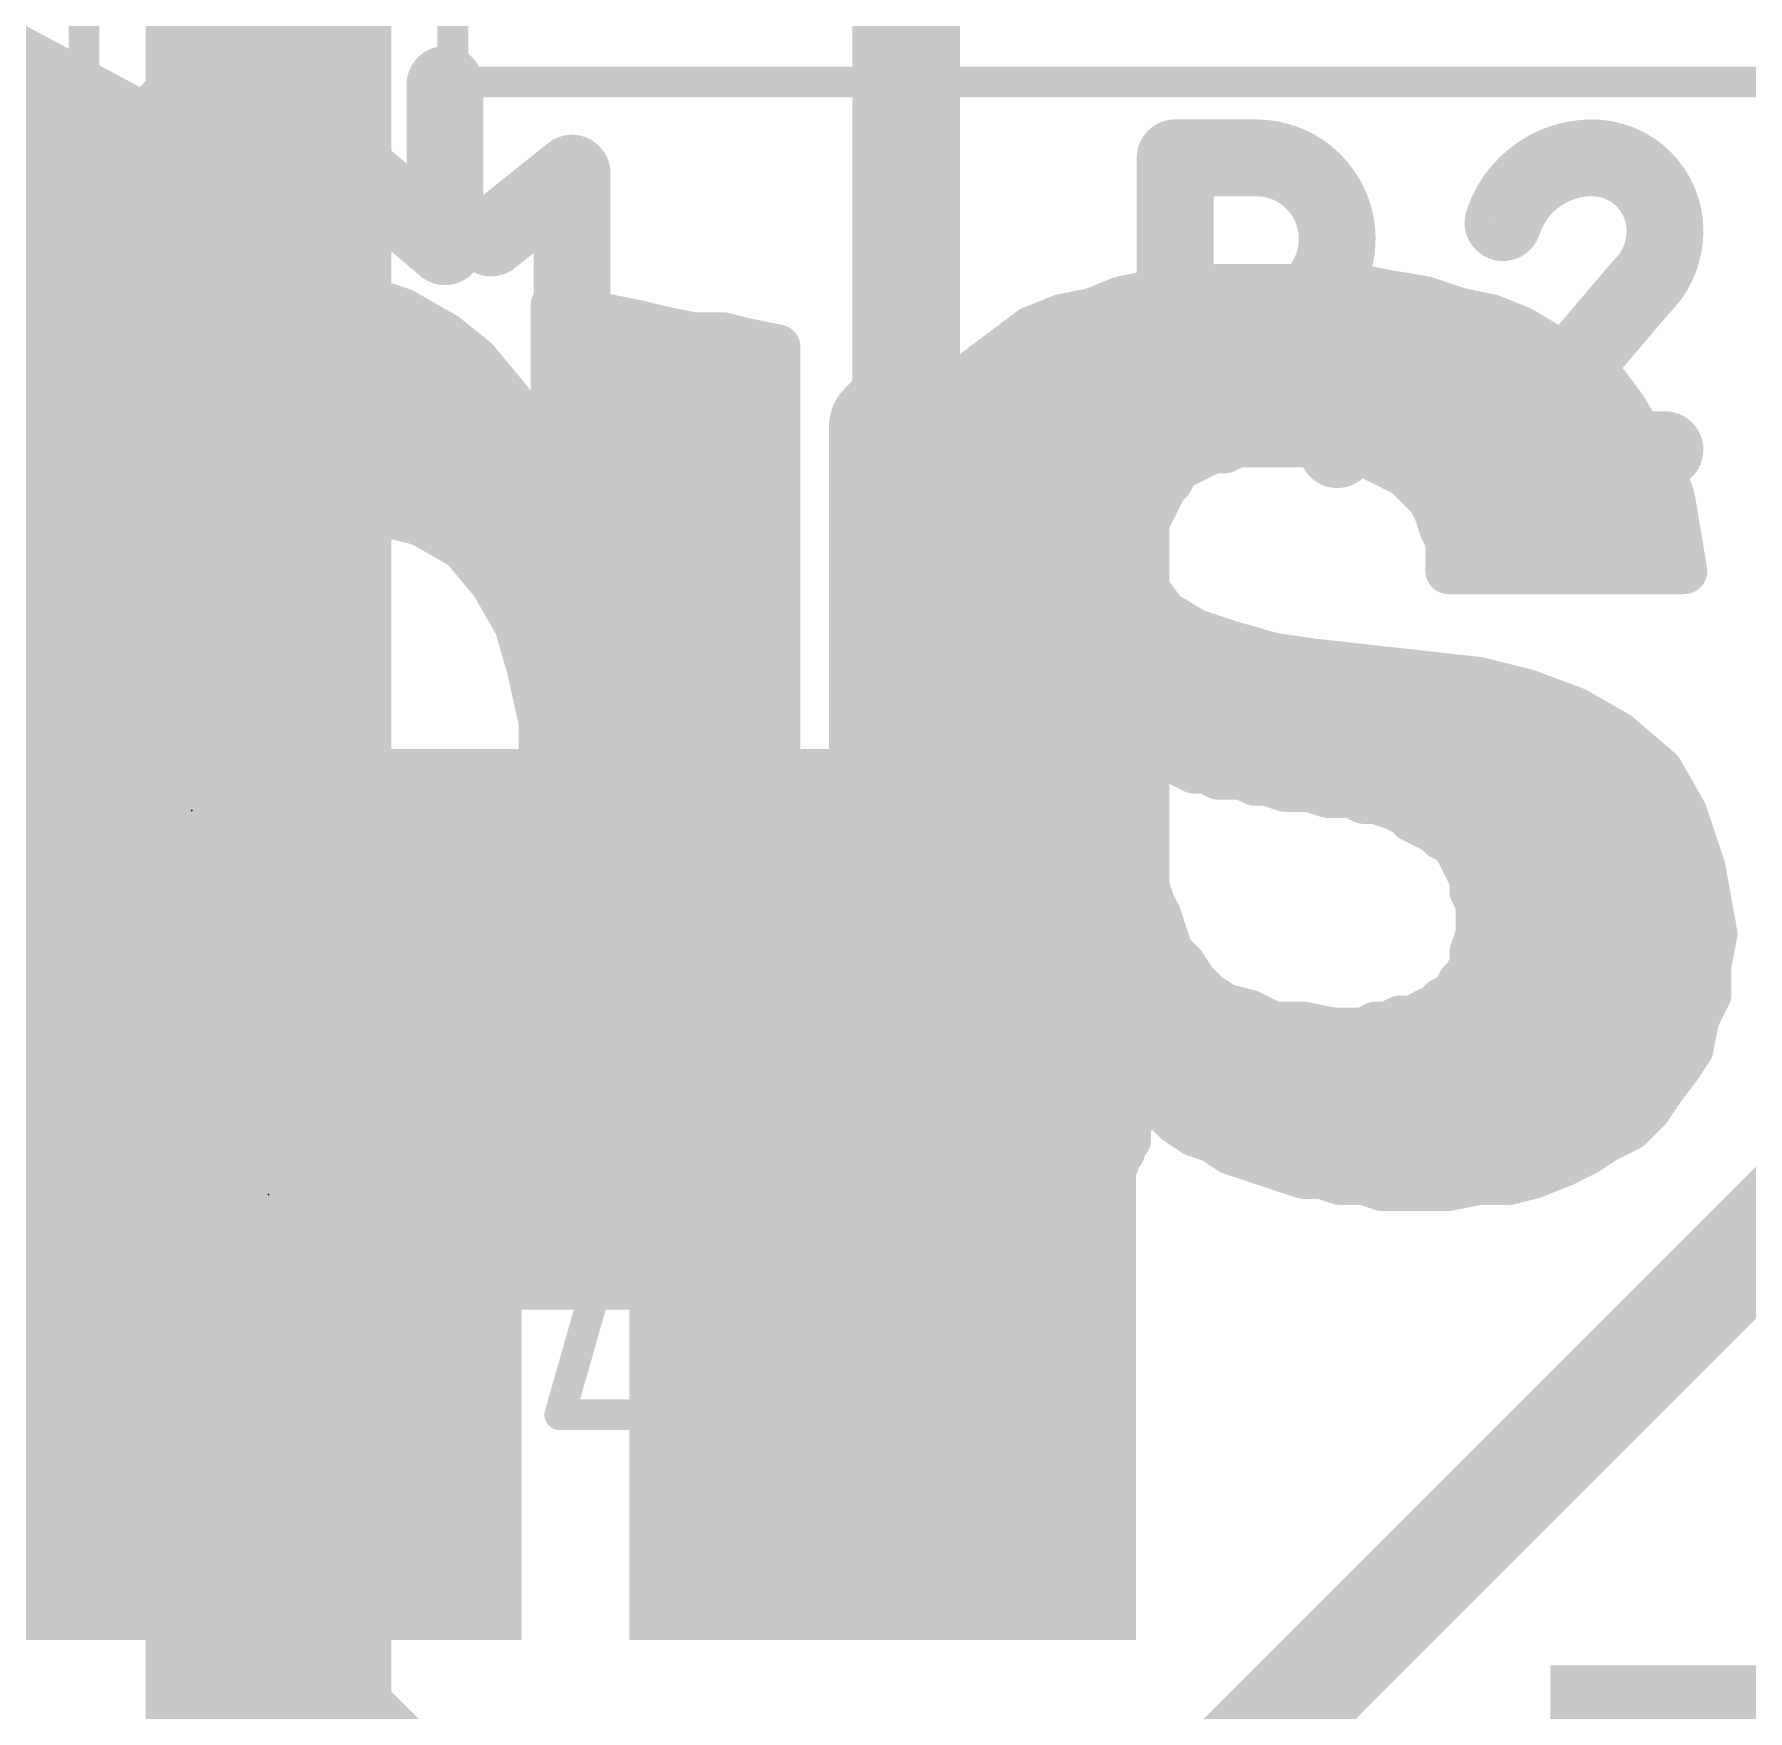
# Model space of a CAD drawing. Extents: x -33 to 53.6, y -8.2 to 46.5.
# Drawn here: x 8.503 to 11.337, y 15.656 to 18.429 of the extents above; entities that cross this region are included whole.
import ezdxf

# ---------------------------------------------------------------- set-up
doc = ezdxf.new("R2010")
doc.units = 0
for name, color, linetype in [('1', 12, 'CONTINUOUS'), ('16', 132, 'CONTINUOUS'), ('22', 253, 'CONTINUOUS'), ('23', 53, 'CONTINUOUS'), ('24', 53, 'CONTINUOUS'), ('25', 253, 'CONTINUOUS'), ('27', 253, 'CONTINUOUS'), ('29', 253, 'CONTINUOUS'), ('39', 12, 'CONTINUOUS')]:
    doc.layers.add(name, color=color, linetype=linetype)

# ---------------------------------------------------------------- blocks, each defined once
blk = doc.blocks.new('RECT')
blk.add_solid([(-0.5, -0.5), (0.5, -0.5), (-0.5, 0.5), (0.5, 0.5)])

msp = doc.modelspace()

# ---------------------------------------------------------------- linework, layer by layer
at = {"layer": '1'}
for points, const_width in [([(8.89, 16.51), (8.89, 25.019)], 0.4064), ([(9.945, 19.05), (9.945, 17.819)], 0.1778), ([(9.906, 17.78), (9.945, 17.819)], 0.1778), ([(9.906, 16.51), (9.906, 17.78)], 0.1778), ([(11.645, 16.725), (9.412, 14.492)], 0.1778), ([(8.89, 15.24), (8.89, 16.51)], 0.4064), ([(8.89, 16.51), (7.874, 16.51)], 0.254), ([(8.89, 16.51), (7.874, 16.51)], 0.254), ([(8.89, 16.51), (7.874, 16.51)], 0.254), ([(8.89, 16.51), (9.906, 16.51)], 0.254), ([(8.89, 16.51), (9.906, 16.51)], 0.254)]:
    msp.add_lwpolyline(points, dxfattribs=dict(at, const_width=const_width))
for points, const_width in [([(9.9764, 17.7876, 1), (9.9136, 17.8504)], 0.0889), ([(9.9505, 17.78, 1), (9.8616, 17.78)], 0.0889), ([(9.9006, 17.819, 1), (9.9894, 17.819)], 0.0889), ([(9.8746, 17.8114, 1), (9.9374, 17.7486)], 0.0889), ([(8.9916, 16.51, 1), (8.7884, 16.51)], 0.2032), ([(8.7884, 16.51, 1), (8.9916, 16.51)], 0.2032), ([(8.89, 16.5735, 1), (8.89, 16.4465)], 0.127), ([(8.89, 16.5735, 1), (8.89, 16.4465)], 0.127), ([(8.89, 16.4465, 1), (8.89, 16.5735)], 0.127), ([(8.89, 16.4465, 1), (8.89, 16.5735)], 0.127), ([(8.89, 16.4465, 1), (8.89, 16.5735)], 0.127), ([(9.906, 16.4465, 1), (9.906, 16.5735)], 0.127), ([(9.906, 16.4465, 1), (9.906, 16.5735)], 0.127), ([(9.8616, 16.51, 1), (9.9505, 16.51)], 0.0889)]:
    msp.add_lwpolyline(points, format="xyb", dxfattribs=dict(at, const_width=const_width))
at = {"layer": '16', "const_width": 0.2032}
msp.add_lwpolyline([(10.414, 14.224), (6.35, 18.288)], dxfattribs=at)
at = {"layer": '22', "const_width": 0.0762}
for points in [[(8.672, 18.301), (8.282, 18.511)], [(8.282, 18.3642), (8.5546, 18.3642)], [(8.672, 16.561), (8.672, 18.301)], [(8.282, 18.288), (8.672, 18.288)], [(8.282, 18.2118), (8.672, 18.2118)], [(8.282, 18.1356), (8.672, 18.1356)], [(8.282, 18.0594), (8.672, 18.0594)], [(8.832, 18.001), (8.822, 18.001)], [(8.822, 18.001), (8.822, 17.641)], [(8.842, 18.011), (8.832, 18.001)], [(8.982, 18.011), (8.842, 18.011)], [(9.052, 17.991), (8.982, 18.011)], [(9.112, 17.971), (9.052, 17.991)], [(10.302, 17.991), (10.252, 17.971)], [(10.352, 18.001), (10.302, 17.991)], [(10.412, 18.001), (10.352, 18.001)], [(10.462, 18.011), (10.412, 18.001)], [(10.692, 18.011), (10.462, 18.011)], [(10.742, 18.001), (10.692, 18.011)], [(10.802, 17.991), (10.742, 18.001)], [(10.862, 17.971), (10.802, 17.991)], [(8.282, 17.9832), (8.672, 17.9832)], [(8.822, 17.9832), (9.0754, 17.9832)], [(9.182, 17.931), (9.112, 17.971)], [(9.402, 17.971), (9.362, 17.981)], [(9.362, 17.981), (9.362, 17.711)], [(9.502, 17.951), (9.402, 17.971)], [(10.202, 17.961), (10.152, 17.941)], [(10.252, 17.971), (10.202, 17.961)], [(10.2825, 17.9832), (10.8254, 17.9832)], [(10.912, 17.961), (10.862, 17.971)], [(10.962, 17.941), (10.912, 17.961)], [(9.542, 17.941), (9.502, 17.951)], [(9.592, 17.931), (9.542, 17.941)], [(10.152, 17.941), (10.032, 17.851)], [(11.062, 17.881), (10.962, 17.941)], [(8.282, 17.907), (8.672, 17.907)], [(8.822, 17.907), (9.212, 17.907)], [(9.232, 17.891), (9.182, 17.931)], [(9.362, 17.907), (9.732, 17.907)], [(9.642, 17.931), (9.592, 17.931)], [(9.682, 17.921), (9.642, 17.931)], [(9.732, 17.911), (9.682, 17.921)], [(9.732, 16.561), (9.732, 17.911)], [(10.1067, 17.907), (11.0187, 17.907)], [(9.282, 17.831), (9.232, 17.891)], [(11.102, 17.851), (11.062, 17.881)], [(10.032, 17.851), (10.002, 17.811)], [(11.132, 17.811), (11.102, 17.851)], [(8.282, 17.8308), (8.672, 17.8308)], [(8.822, 17.8308), (9.2822, 17.8308)], [(9.322, 17.781), (9.282, 17.831)], [(9.362, 17.8308), (9.732, 17.8308)], [(10.0168, 17.8308), (11.1172, 17.8308)], [(10.002, 17.811), (9.982, 17.771)], [(11.162, 17.761), (11.132, 17.811)], [(9.362, 17.711), (9.322, 17.781)], [(9.982, 17.771), (9.962, 17.721)], [(8.282, 17.7546), (8.672, 17.7546)], [(8.822, 17.7546), (9.3371, 17.7546)], [(9.362, 17.7546), (9.732, 17.7546)], [(9.9754, 17.7546), (11.1668, 17.7546)], [(10.392, 17.711), (10.452, 17.741)], [(10.452, 17.741), (10.472, 17.741)], [(10.472, 17.741), (10.492, 17.751)], [(10.492, 17.751), (10.672, 17.751)], [(10.672, 17.751), (10.772, 17.701)], [(11.192, 17.721), (11.162, 17.761)], [(9.962, 17.721), (9.952, 17.671)], [(10.382, 17.691), (10.392, 17.711)], [(11.212, 17.661), (11.192, 17.721)], [(8.282, 17.6784), (8.672, 17.6784)], [(8.822, 17.6784), (9.732, 17.6784)], [(9.9535, 17.6784), (10.3707, 17.6784)], [(10.342, 17.621), (10.372, 17.681)], [(10.372, 17.681), (10.382, 17.691)], [(10.772, 17.701), (10.812, 17.661)], [(10.7946, 17.6784), (11.2062, 17.6784)], [(8.832, 17.641), (8.852, 17.651)], [(8.852, 17.651), (8.962, 17.651)], [(8.962, 17.651), (9.062, 17.641)], [(9.952, 17.671), (9.952, 16.801)], [(10.812, 17.661), (10.822, 17.641)], [(11.232, 17.541), (11.212, 17.661)], [(8.822, 17.641), (8.832, 17.641)], [(9.062, 17.641), (9.142, 17.621)], [(9.142, 17.621), (9.212, 17.581)], [(10.342, 17.511), (10.342, 17.621)], [(10.822, 17.641), (10.832, 17.611)], [(8.282, 17.6022), (8.672, 17.6022)], [(9.1749, 17.6022), (9.732, 17.6022)], [(9.952, 17.6022), (10.342, 17.6022)], [(10.832, 17.611), (10.842, 17.591)], [(10.8364, 17.6022), (11.2218, 17.6022)], [(9.212, 17.581), (9.262, 17.521)], [(10.842, 17.591), (10.842, 17.541)], [(10.842, 17.541), (11.232, 17.541)], [(8.282, 17.526), (8.672, 17.526)], [(9.2578, 17.526), (9.732, 17.526)], [(9.262, 17.521), (9.302, 17.451)], [(9.952, 17.526), (10.342, 17.526)], [(10.372, 17.471), (10.342, 17.511)], [(9.302, 17.451), (9.322, 17.381)], [(10.422, 17.441), (10.372, 17.471)], [(7.8547, 17.4498), (8.672, 17.4498)], [(9.3023, 17.4498), (9.732, 17.4498)], [(9.952, 17.4498), (10.4073, 17.4498)], [(10.482, 17.421), (10.422, 17.441)], [(10.552, 17.401), (10.482, 17.421)], [(10.552, 17.401), (10.502, 17.201)], [(10.502, 17.201), (10.552, 17.401)], [(10.622, 17.391), (10.552, 17.401)], [(7.8047, 17.3736), (8.672, 17.3736)], [(9.322, 17.381), (9.342, 17.291)], [(9.3236, 17.3736), (9.732, 17.3736)], [(9.952, 17.3736), (10.5452, 17.3736)], [(10.5452, 17.3736), (10.7786, 17.3736)], [(10.802, 17.371), (10.622, 17.391)], [(10.722, 17.161), (10.802, 17.371)], [(10.802, 17.371), (10.722, 17.161)], [(10.892, 17.361), (10.802, 17.371)], [(10.972, 17.341), (10.892, 17.361)], [(11.052, 17.311), (10.972, 17.341)], [(11.122, 17.271), (11.052, 17.311)], [(7.7548, 17.2974), (8.672, 17.2974)], [(9.3406, 17.2974), (9.732, 17.2974)], [(9.342, 17.291), (9.342, 16.561)], [(9.952, 17.2974), (10.5261, 17.2974)], [(10.5261, 17.2974), (10.774, 17.2974)], [(10.774, 17.2974), (11.0758, 17.2974)], [(11.192, 17.211), (11.122, 17.271)], [(10.342, 17.021), (10.342, 17.251)], [(10.342, 17.251), (10.362, 17.231)], [(10.362, 17.231), (10.382, 17.231)], [(10.382, 17.231), (10.422, 17.211)], [(7.7048, 17.2212), (8.672, 17.2212)], [(9.342, 17.2212), (9.732, 17.2212)], [(9.952, 17.2212), (10.342, 17.2212)], [(10.4016, 17.2212), (10.5071, 17.2212)], [(10.422, 17.211), (10.442, 17.211)], [(10.442, 17.211), (10.462, 17.201)], [(10.462, 17.201), (10.502, 17.201)], [(10.502, 17.201), (10.522, 17.191)], [(10.5071, 17.2212), (10.7449, 17.2212)], [(10.7449, 17.2212), (11.1801, 17.2212)], [(11.232, 17.141), (11.192, 17.211)], [(10.522, 17.191), (10.542, 17.191)], [(10.542, 17.191), (10.572, 17.181)], [(10.572, 17.181), (10.612, 17.181)], [(10.612, 17.181), (10.642, 17.171)], [(10.642, 17.171), (10.682, 17.171)], [(10.682, 17.171), (10.702, 17.161)], [(8.1813, 17.145), (8.672, 17.145)], [(9.342, 17.145), (9.732, 17.145)], [(9.952, 17.145), (10.342, 17.145)], [(10.702, 17.161), (10.722, 17.161)], [(10.722, 17.161), (10.752, 17.151)], [(10.752, 17.151), (10.772, 17.141)], [(10.764, 17.145), (11.2297, 17.145)], [(10.772, 17.141), (10.782, 17.131)], [(11.262, 17.051), (11.232, 17.141)], [(10.782, 17.131), (10.822, 17.111)], [(10.822, 17.111), (10.832, 17.101)], [(10.832, 17.101), (10.852, 17.091)], [(10.852, 17.091), (10.882, 17.031)], [(8.2629, 17.0688), (8.672, 17.0688)], [(9.342, 17.0688), (9.732, 17.0688)], [(9.952, 17.0688), (10.342, 17.0688)], [(10.8631, 17.0688), (11.2561, 17.0688)], [(10.882, 17.031), (10.882, 17.011)], [(11.282, 16.941), (11.262, 17.051)], [(10.352, 16.991), (10.342, 17.021)], [(10.882, 17.011), (10.892, 16.991)], [(8.282, 16.9926), (8.672, 16.9926)], [(9.342, 16.9926), (9.732, 16.9926)], [(9.952, 16.9926), (10.3515, 16.9926)], [(10.362, 16.971), (10.352, 16.991)], [(10.382, 16.911), (10.362, 16.971)], [(10.8912, 16.9926), (11.2726, 16.9926)], [(10.892, 16.991), (10.892, 16.941)], [(10.892, 16.941), (10.882, 16.911)], [(11.272, 16.891), (11.282, 16.941)], [(8.282, 16.9164), (8.672, 16.9164)], [(9.342, 16.9164), (9.732, 16.9164)], [(9.952, 16.9164), (10.3802, 16.9164)], [(10.8838, 16.9164), (11.2771, 16.9164)], [(10.402, 16.891), (10.382, 16.911)], [(10.422, 16.861), (10.402, 16.891)], [(10.882, 16.891), (10.872, 16.871)], [(10.882, 16.911), (10.882, 16.891)], [(11.272, 16.841), (11.272, 16.891)], [(10.442, 16.841), (10.422, 16.861)], [(10.862, 16.861), (10.852, 16.841)], [(10.872, 16.871), (10.862, 16.861)], [(8.282, 16.8402), (8.672, 16.8402)], [(9.342, 16.8402), (9.732, 16.8402)], [(9.952, 16.8402), (10.4432, 16.8402)], [(10.472, 16.821), (10.442, 16.841)], [(10.832, 16.831), (10.822, 16.821)], [(10.852, 16.841), (10.832, 16.831)], [(10.8504, 16.8402), (11.2716, 16.8402)], [(11.252, 16.801), (11.272, 16.841)], [(9.952, 16.801), (9.942, 16.781)], [(10.512, 16.811), (10.472, 16.821)], [(10.552, 16.791), (10.512, 16.811)], [(10.762, 16.801), (10.742, 16.791)], [(10.782, 16.801), (10.762, 16.801)], [(10.822, 16.821), (10.782, 16.801)], [(11.242, 16.751), (11.252, 16.801)], [(9.942, 16.781), (9.942, 16.691)], [(10.602, 16.791), (10.552, 16.791)], [(10.652, 16.781), (10.602, 16.791)], [(10.702, 16.781), (10.652, 16.781)], [(10.722, 16.791), (10.702, 16.781)], [(10.742, 16.791), (10.722, 16.791)], [(8.282, 16.764), (8.672, 16.764)], [(9.342, 16.764), (9.732, 16.764)], [(9.942, 16.764), (11.2446, 16.764)], [(11.222, 16.721), (11.242, 16.751)], [(11.192, 16.681), (11.222, 16.721)], [(8.282, 16.6878), (8.672, 16.6878)], [(9.342, 16.6878), (9.732, 16.6878)], [(9.942, 16.691), (9.932, 16.671)], [(9.9404, 16.6878), (10.322, 16.6878)], [(10.322, 16.641), (10.322, 16.701)], [(10.322, 16.701), (10.342, 16.671)], [(10.3308, 16.6878), (11.1971, 16.6878)], [(9.932, 16.671), (9.932, 16.651)], [(10.342, 16.671), (10.372, 16.651)], [(11.172, 16.651), (11.192, 16.681)], [(9.932, 16.651), (9.922, 16.631)], [(9.922, 16.631), (9.922, 16.601)], [(10.312, 16.631), (10.322, 16.641)], [(10.312, 16.601), (10.312, 16.631)], [(10.372, 16.651), (10.392, 16.631)], [(10.392, 16.631), (10.422, 16.611)], [(11.142, 16.621), (11.172, 16.651)], [(8.282, 16.6116), (8.672, 16.6116)], [(9.342, 16.6116), (9.732, 16.6116)], [(9.922, 16.601), (9.912, 16.581)], [(9.922, 16.6116), (10.312, 16.6116)], [(10.302, 16.591), (10.312, 16.601)], [(10.4211, 16.6116), (11.1232, 16.6116)], [(10.422, 16.611), (10.452, 16.601)], [(10.452, 16.601), (10.482, 16.581)], [(11.072, 16.581), (11.102, 16.601)], [(11.102, 16.601), (11.142, 16.621)], [(9.912, 16.581), (9.902, 16.571)], [(10.292, 16.571), (10.302, 16.581)], [(10.302, 16.581), (10.302, 16.591)], [(10.482, 16.581), (10.602, 16.541)], [(11.032, 16.561), (11.072, 16.581)], [(8.282, 16.561), (8.672, 16.561)], [(9.342, 16.561), (9.732, 16.561)], [(9.902, 16.571), (9.902, 16.561)], [(9.902, 16.561), (10.292, 16.561)], [(10.292, 16.561), (10.292, 16.571)], [(10.982, 16.541), (11.032, 16.561)], [(10.602, 16.541), (10.632, 16.541)], [(10.632, 16.541), (10.662, 16.531)], [(10.6488, 16.5354), (10.9596, 16.5354)], [(10.662, 16.531), (10.702, 16.531)], [(10.702, 16.531), (10.732, 16.521)], [(10.732, 16.521), (10.842, 16.521)], [(10.842, 16.521), (10.892, 16.531)], [(10.892, 16.531), (10.942, 16.531)], [(10.942, 16.531), (10.982, 16.541)]]:
    msp.add_lwpolyline(points, dxfattribs=at)
at = {"layer": '22', "const_width": 0.0381}
for points in [[(8.5546, 18.3452, 1), (8.5546, 18.3833)], [(8.6911, 18.301, 1), (8.653, 18.301)], [(8.663, 18.2842, 1), (8.681, 18.3178)], [(8.672, 18.269, 1), (8.672, 18.3071)], [(8.672, 18.1928, 1), (8.672, 18.2309)], [(8.672, 18.1166, 1), (8.672, 18.1547)], [(8.672, 18.0404, 1), (8.672, 18.0785)], [(8.822, 18.0201, 1), (8.822, 17.982)], [(8.8411, 18.001, 1), (8.803, 18.001)], [(8.8185, 18.0145, 1), (8.8455, 17.9875)], [(8.842, 18.03, 1), (8.842, 17.9919)], [(8.8555, 17.9975, 1), (8.8285, 18.0245)], [(8.832, 17.982, 1), (8.832, 18.0201)], [(8.9872, 18.0293, 1), (8.9768, 17.9927)], [(8.982, 17.9919, 1), (8.982, 18.03)], [(9.058, 18.0091, 1), (9.046, 17.9729)], [(9.0468, 17.9727, 1), (9.0572, 18.0093)], [(10.2983, 18.0097, 1), (10.3057, 17.9723)], [(10.3091, 17.9733, 1), (10.2949, 18.0087)], [(10.352, 18.0201, 1), (10.352, 17.982)], [(10.3557, 17.9823, 1), (10.3483, 18.0197)], [(10.4083, 18.0197, 1), (10.4157, 17.9823)], [(10.412, 17.982, 1), (10.412, 18.0201)], [(10.462, 18.03, 1), (10.462, 17.9919)], [(10.4657, 17.9923, 1), (10.4583, 18.0297)], [(10.6957, 18.0297, 1), (10.6883, 17.9923)], [(10.692, 17.9919, 1), (10.692, 18.03)], [(10.7451, 18.0198, 1), (10.7389, 17.9822)], [(10.7383, 17.9823, 1), (10.7457, 18.0197)], [(10.808, 18.0091, 1), (10.796, 17.9729)], [(10.7989, 17.9722, 1), (10.8051, 18.0098)], [(8.672, 17.9642, 1), (8.672, 18.0023)], [(8.822, 18.0023, 1), (8.822, 17.9642)], [(9.0754, 17.9642, 1), (9.0754, 18.0023)], [(9.1215, 17.9875, 1), (9.1025, 17.9545)], [(9.106, 17.9529, 1), (9.118, 17.9891)], [(9.3666, 17.9995, 1), (9.3574, 17.9625)], [(9.3811, 17.981, 1), (9.343, 17.981)], [(9.4057, 17.9897, 1), (9.3983, 17.9523)], [(9.3974, 17.9525, 1), (9.4066, 17.9895)], [(10.1983, 17.9797, 1), (10.2057, 17.9423)], [(10.2091, 17.9433, 1), (10.1949, 17.9787)], [(10.2449, 17.9887, 1), (10.2591, 17.9533)], [(10.2557, 17.9523, 1), (10.2483, 17.9897)], [(10.2825, 18.0023, 1), (10.2825, 17.9642)], [(10.8254, 17.9642, 1), (10.8254, 18.0023)], [(10.8657, 17.9897, 1), (10.8583, 17.9523)], [(10.856, 17.9529, 1), (10.868, 17.9891)], [(10.9191, 17.9787, 1), (10.9049, 17.9433)], [(10.9083, 17.9423, 1), (10.9157, 17.9797)], [(9.5066, 17.9695, 1), (9.4974, 17.9325)], [(9.4983, 17.9323, 1), (9.5057, 17.9697)], [(9.5457, 17.9597, 1), (9.5383, 17.9223)], [(9.5374, 17.9225, 1), (9.5466, 17.9595)], [(10.1449, 17.9587, 1), (10.1591, 17.9233)], [(10.1634, 17.9258, 1), (10.1406, 17.9562)], [(10.9718, 17.9573, 1), (10.9522, 17.9247)], [(10.9549, 17.9233, 1), (10.9691, 17.9587)], [(8.672, 17.888, 1), (8.672, 17.9261)], [(8.822, 17.9261, 1), (8.822, 17.888)], [(9.1939, 17.9459, 1), (9.1701, 17.9161)], [(9.1725, 17.9145, 1), (9.1915, 17.9475)], [(9.212, 17.888, 1), (9.212, 17.9261)], [(9.362, 17.9261, 1), (9.362, 17.888)], [(9.592, 17.9501, 1), (9.592, 17.912)], [(9.5883, 17.9123, 1), (9.5957, 17.9497)], [(9.6466, 17.9495, 1), (9.6374, 17.9125)], [(9.642, 17.912, 1), (9.642, 17.9501)], [(9.6857, 17.9397, 1), (9.6783, 17.9023)], [(9.6774, 17.9025, 1), (9.6866, 17.9395)], [(9.7511, 17.911, 1), (9.713, 17.911)], [(9.7283, 17.8923, 1), (9.7357, 17.9297)], [(9.732, 17.888, 1), (9.732, 17.9261)], [(10.1067, 17.9261, 1), (10.1067, 17.888)], [(11.0187, 17.888, 1), (11.0187, 17.9261)], [(9.2466, 17.9032, 1), (9.2174, 17.8788)], [(9.2201, 17.8761, 1), (9.2439, 17.9059)], [(11.0734, 17.8962, 1), (11.0506, 17.8658)], [(11.0522, 17.8647, 1), (11.0718, 17.8973)], [(10.0206, 17.8662, 1), (10.0434, 17.8358)], [(10.0472, 17.8396, 1), (10.0168, 17.8624)], [(11.1172, 17.8624, 1), (11.0868, 17.8396)], [(11.0906, 17.8358, 1), (11.1134, 17.8662)], [(8.672, 17.8117, 1), (8.672, 17.8498)], [(8.822, 17.8498, 1), (8.822, 17.8117)], [(9.2969, 17.8429, 1), (9.2671, 17.8191)], [(9.2674, 17.8188, 1), (9.2966, 17.8432)], [(9.2822, 17.8117, 1), (9.2822, 17.8498)], [(9.362, 17.8498, 1), (9.362, 17.8117)], [(9.732, 17.8117, 1), (9.732, 17.8498)], [(10.0168, 17.8498, 1), (10.0168, 17.8117)], [(11.1172, 17.8117, 1), (11.1172, 17.8498)], [(9.9868, 17.8224, 1), (10.0172, 17.7996)], [(10.019, 17.8025, 1), (9.985, 17.8195)], [(11.1483, 17.8208, 1), (11.1157, 17.8012)], [(11.1168, 17.7996, 1), (11.1472, 17.8224)], [(9.3385, 17.7905, 1), (9.3055, 17.7715)], [(9.3071, 17.7691, 1), (9.3369, 17.7929)], [(9.9997, 17.7639, 1), (9.9643, 17.7781)], [(8.672, 17.7355, 1), (8.672, 17.7736)], [(8.822, 17.7736, 1), (8.822, 17.7355)], [(9.3371, 17.7355, 1), (9.3371, 17.7736)], [(9.362, 17.7736, 1), (9.362, 17.7355)], [(9.732, 17.7355, 1), (9.732, 17.7736)], [(9.9754, 17.7736, 1), (9.9754, 17.7355)], [(9.965, 17.7795, 1), (9.999, 17.7625)], [(10.452, 17.76, 1), (10.452, 17.7219)], [(10.4605, 17.724, 1), (10.4435, 17.758)], [(10.4635, 17.758, 1), (10.4805, 17.724)], [(10.472, 17.7219, 1), (10.472, 17.76)], [(10.492, 17.7701, 1), (10.492, 17.732)], [(10.5005, 17.734, 1), (10.4835, 17.768)], [(10.6805, 17.768, 1), (10.6635, 17.734)], [(10.672, 17.732, 1), (10.672, 17.7701)], [(11.1772, 17.7724, 1), (11.1468, 17.7496)], [(11.1457, 17.7512, 1), (11.1783, 17.7708)], [(11.1668, 17.7355, 1), (11.1668, 17.7736)], [(9.9443, 17.7281, 1), (9.9797, 17.7139)], [(9.9807, 17.7173, 1), (9.9433, 17.7247)], [(10.3835, 17.728, 1), (10.4005, 17.694)], [(10.409, 17.7025, 1), (10.375, 17.7195)], [(11.2101, 17.727, 1), (11.1739, 17.715)], [(11.1768, 17.7096, 1), (11.2072, 17.7324)], [(8.672, 17.6593, 1), (8.672, 17.6974)], [(8.822, 17.6974, 1), (8.822, 17.6593)], [(9.343, 17.711, 1), (9.3811, 17.711)], [(9.3455, 17.7015, 1), (9.3785, 17.7205)], [(9.732, 17.6593, 1), (9.732, 17.6974)], [(9.9535, 17.6974, 1), (9.9535, 17.6593)], [(10.389, 17.6725, 1), (10.355, 17.6895)], [(10.365, 17.6995, 1), (10.399, 17.6825)], [(10.3955, 17.6775, 1), (10.3685, 17.7045)], [(10.3707, 17.6593, 1), (10.3707, 17.6974)], [(10.7855, 17.7145, 1), (10.7585, 17.6875)], [(10.7635, 17.684, 1), (10.7805, 17.718)], [(10.7946, 17.6974, 1), (10.7946, 17.6593)], [(11.2062, 17.6593, 1), (11.2062, 17.6974)], [(8.852, 17.67, 1), (8.852, 17.6319)], [(8.8605, 17.634, 1), (8.8435, 17.668)], [(8.9639, 17.67, 1), (8.9601, 17.632)], [(8.962, 17.6319, 1), (8.962, 17.67)], [(9.971, 17.671, 1), (9.9329, 17.671)], [(9.9333, 17.6747, 1), (9.9707, 17.6673)], [(10.3585, 17.6945, 1), (10.3855, 17.6675)], [(10.829, 17.6695, 1), (10.795, 17.6525)], [(10.7985, 17.6475, 1), (10.8255, 17.6745)], [(11.2308, 17.6641, 1), (11.1932, 17.6579)], [(8.822, 17.6601, 1), (8.822, 17.622)], [(8.803, 17.641, 1), (8.8411, 17.641)], [(8.8235, 17.658, 1), (8.8405, 17.624)], [(8.832, 17.622, 1), (8.832, 17.6601)], [(9.0666, 17.6595, 1), (9.0574, 17.6225)], [(9.0601, 17.622, 1), (9.0639, 17.66)], [(9.1515, 17.6375, 1), (9.1325, 17.6045)], [(9.1374, 17.6025, 1), (9.1466, 17.6395)], [(10.3611, 17.621, 1), (10.323, 17.621)], [(10.8401, 17.647, 1), (10.8039, 17.635)], [(10.805, 17.6325, 1), (10.839, 17.6495)], [(11.1939, 17.655, 1), (11.2301, 17.667)], [(8.672, 17.5831, 1), (8.672, 17.6212)], [(9.1749, 17.6212, 1), (9.1749, 17.5831)], [(9.732, 17.5831, 1), (9.732, 17.6212)], [(9.952, 17.6212, 1), (9.952, 17.5831)], [(10.325, 17.6295, 1), (10.359, 17.6125)], [(10.342, 17.5831, 1), (10.342, 17.6212)], [(10.849, 17.6195, 1), (10.815, 17.6025)], [(10.8139, 17.605, 1), (10.8501, 17.617)], [(10.8364, 17.6212, 1), (10.8364, 17.5831)], [(11.2218, 17.5831, 1), (11.2218, 17.6212)], [(9.2266, 17.5932, 1), (9.1974, 17.5688)], [(9.2025, 17.5645, 1), (9.2215, 17.5975)], [(10.8611, 17.591, 1), (10.823, 17.591)], [(10.825, 17.5825, 1), (10.859, 17.5995)], [(10.842, 17.5601, 1), (10.842, 17.522)], [(11.232, 17.522, 1), (11.232, 17.5601)], [(8.672, 17.5069, 1), (8.672, 17.545)], [(9.2578, 17.545, 1), (9.2578, 17.5069)], [(9.2785, 17.5305, 1), (9.2455, 17.5115)], [(9.2474, 17.5088, 1), (9.2766, 17.5332)], [(9.732, 17.5069, 1), (9.732, 17.545)], [(9.952, 17.545, 1), (9.952, 17.5069)], [(10.3572, 17.5224, 1), (10.3268, 17.4996)], [(10.342, 17.5069, 1), (10.342, 17.545)], [(10.823, 17.541, 1), (10.8611, 17.541)], [(11.2132, 17.5379, 1), (11.2508, 17.5441)], [(10.323, 17.511, 1), (10.3611, 17.511)], [(9.3203, 17.4562, 1), (9.2837, 17.4458)], [(10.3818, 17.4873, 1), (10.3622, 17.4547)], [(10.3568, 17.4596, 1), (10.3872, 17.4824)], [(8.672, 17.4307, 1), (8.672, 17.4688)], [(9.3023, 17.4688, 1), (9.3023, 17.4307)], [(9.2855, 17.4415, 1), (9.3185, 17.4605)], [(9.732, 17.4307, 1), (9.732, 17.4688)], [(9.952, 17.4688, 1), (9.952, 17.4307)], [(10.428, 17.4591, 1), (10.416, 17.4229)], [(10.4073, 17.4307, 1), (10.4073, 17.4688)], [(10.4122, 17.4247, 1), (10.4318, 17.4573)], [(10.4872, 17.4393, 1), (10.4768, 17.4027)], [(10.476, 17.4029, 1), (10.488, 17.4391)], [(10.5547, 17.4199, 1), (10.5493, 17.3821)], [(10.5705, 17.3964, 1), (10.5335, 17.4056)], [(10.5705, 17.3964, 1), (10.5335, 17.4056)], [(10.5468, 17.3827, 1), (10.5572, 17.4193)], [(8.672, 17.3545, 1), (8.672, 17.3926)], [(9.3406, 17.3851, 1), (9.3034, 17.3769)], [(9.3037, 17.3758, 1), (9.3403, 17.3862)], [(9.3236, 17.3926, 1), (9.3236, 17.3545)], [(9.732, 17.3545, 1), (9.732, 17.3926)], [(9.952, 17.3926, 1), (9.952, 17.3545)], [(10.5452, 17.3926, 1), (10.5452, 17.3545)], [(10.5452, 17.3545, 1), (10.5452, 17.3926)], [(10.6241, 17.4099, 1), (10.6199, 17.3721)], [(10.6193, 17.3721, 1), (10.6247, 17.4099)], [(10.7786, 17.3545, 1), (10.7786, 17.3926)], [(10.8041, 17.3899, 1), (10.7999, 17.3521)], [(10.8198, 17.3642, 1), (10.7842, 17.3778)], [(10.8198, 17.3642, 1), (10.7842, 17.3778)], [(10.7999, 17.3521, 1), (10.8041, 17.3899)], [(10.8966, 17.3795, 1), (10.8874, 17.3425)], [(10.8899, 17.3421, 1), (10.8941, 17.3799)], [(10.9787, 17.3588, 1), (10.9653, 17.3232)], [(10.9674, 17.3225, 1), (10.9766, 17.3595)], [(11.0615, 17.3275, 1), (11.0425, 17.2945)], [(11.0453, 17.2932, 1), (11.0587, 17.3288)], [(8.672, 17.2783, 1), (8.672, 17.3164)], [(9.3406, 17.3164, 1), (9.3406, 17.2783)], [(9.3611, 17.291, 1), (9.323, 17.291)], [(9.732, 17.2783, 1), (9.732, 17.3164)], [(9.952, 17.3164, 1), (9.952, 17.2783)], [(10.5261, 17.3164, 1), (10.5261, 17.2783)], [(10.5261, 17.2783, 1), (10.5261, 17.3164)], [(10.774, 17.3164, 1), (10.774, 17.2783)], [(10.774, 17.2783, 1), (10.774, 17.3164)], [(11.0758, 17.2783, 1), (11.0758, 17.3164)], [(9.3234, 17.2869, 1), (9.3606, 17.2951)], [(11.1344, 17.2855, 1), (11.1096, 17.2565)], [(11.1125, 17.2545, 1), (11.1315, 17.2875)], [(10.3555, 17.2645, 1), (10.3285, 17.2375)], [(10.3611, 17.251, 1), (10.323, 17.251)], [(10.362, 17.2501, 1), (10.362, 17.212)], [(10.3485, 17.2175, 1), (10.3755, 17.2445)], [(10.3905, 17.248, 1), (10.3735, 17.214)], [(10.382, 17.212, 1), (10.382, 17.2501)], [(8.672, 17.2021, 1), (8.672, 17.2402)], [(9.342, 17.2402, 1), (9.342, 17.2021)], [(9.732, 17.2021, 1), (9.732, 17.2402)], [(9.952, 17.2402, 1), (9.952, 17.2021)], [(10.342, 17.2021, 1), (10.342, 17.2402)], [(10.4016, 17.2402, 1), (10.4016, 17.2021)], [(10.422, 17.2301, 1), (10.422, 17.192)], [(10.4135, 17.194, 1), (10.4305, 17.228)], [(10.4505, 17.228, 1), (10.4335, 17.194)], [(10.442, 17.192, 1), (10.442, 17.2301)], [(10.462, 17.2201, 1), (10.462, 17.182)], [(10.4535, 17.184, 1), (10.4705, 17.218)], [(10.5105, 17.218, 1), (10.4935, 17.184)], [(10.5071, 17.2402, 1), (10.5071, 17.2021)], [(10.502, 17.182, 1), (10.502, 17.2201)], [(10.5071, 17.2021, 1), (10.5071, 17.2402)], [(10.7449, 17.2402, 1), (10.7449, 17.2021)], [(10.7449, 17.2021, 1), (10.7449, 17.2402)], [(11.2085, 17.2205, 1), (11.1755, 17.2015)], [(11.1796, 17.1965, 1), (11.2044, 17.2255)], [(11.1801, 17.2021, 1), (11.1801, 17.2402)], [(10.4835, 17.2056, 1), (10.5205, 17.1964)], [(10.4835, 17.2056, 1), (10.5205, 17.1964)], [(10.522, 17.2101, 1), (10.522, 17.172)], [(10.5135, 17.174, 1), (10.5305, 17.208)], [(10.548, 17.2091, 1), (10.536, 17.1729)], [(10.542, 17.172, 1), (10.542, 17.2101)], [(10.572, 17.2001, 1), (10.572, 17.162)], [(10.566, 17.1629, 1), (10.578, 17.1991)], [(10.618, 17.1991, 1), (10.606, 17.1629)], [(10.612, 17.162, 1), (10.612, 17.2001)], [(10.642, 17.19, 1), (10.642, 17.1519)], [(10.636, 17.1529, 1), (10.648, 17.1891)], [(10.6905, 17.188, 1), (10.6735, 17.154)], [(10.682, 17.1519, 1), (10.682, 17.19)], [(8.672, 17.1259, 1), (8.672, 17.164)], [(9.342, 17.164, 1), (9.342, 17.1259)], [(9.732, 17.1259, 1), (9.732, 17.164)], [(9.952, 17.164, 1), (9.952, 17.1259)], [(10.342, 17.1259, 1), (10.342, 17.164)], [(10.702, 17.1801, 1), (10.702, 17.142)], [(10.6935, 17.144, 1), (10.7105, 17.178)], [(10.728, 17.1791, 1), (10.716, 17.1429)], [(10.7042, 17.1678, 1), (10.7398, 17.1542)], [(10.7042, 17.1678, 1), (10.7398, 17.1542)], [(10.722, 17.142, 1), (10.722, 17.1801)], [(10.7605, 17.168, 1), (10.7435, 17.134)], [(10.764, 17.164, 1), (10.764, 17.1259)], [(10.746, 17.1329, 1), (10.758, 17.1691)], [(10.7855, 17.1545, 1), (10.7585, 17.1275)], [(10.7635, 17.124, 1), (10.7805, 17.158)], [(11.2501, 17.147, 1), (11.2139, 17.135)], [(11.2297, 17.1259, 1), (11.2297, 17.164)], [(10.7905, 17.148, 1), (10.7735, 17.114)], [(10.7685, 17.1175, 1), (10.7955, 17.1445)], [(10.8355, 17.1245, 1), (10.8085, 17.0975)], [(11.2155, 17.1315, 1), (11.2485, 17.1505)], [(10.8405, 17.118, 1), (10.8235, 17.084)], [(10.8135, 17.094, 1), (10.8305, 17.128)], [(10.8185, 17.0875, 1), (10.8455, 17.1145)], [(10.869, 17.0995, 1), (10.835, 17.0825)], [(10.8435, 17.074, 1), (10.8605, 17.108)], [(8.672, 17.0497, 1), (8.672, 17.0878)], [(9.342, 17.0878, 1), (9.342, 17.0497)], [(9.732, 17.0497, 1), (9.732, 17.0878)], [(9.952, 17.0878, 1), (9.952, 17.0497)], [(10.342, 17.0497, 1), (10.342, 17.0878)], [(10.8631, 17.0878, 1), (10.8631, 17.0497)], [(11.2561, 17.0497, 1), (11.2561, 17.0878)], [(10.901, 17.031, 1), (10.8629, 17.031)], [(11.2807, 17.0544, 1), (11.2433, 17.0476)], [(11.2439, 17.045, 1), (11.2801, 17.057)], [(10.3601, 17.027, 1), (10.3239, 17.015)], [(10.323, 17.021, 1), (10.3611, 17.021)], [(10.899, 17.0195, 1), (10.865, 17.0025)], [(10.865, 17.0225, 1), (10.899, 17.0395)], [(8.672, 16.9735, 1), (8.672, 17.0116)], [(9.342, 17.0116, 1), (9.342, 16.9735)], [(9.732, 16.9735, 1), (9.732, 17.0116)], [(9.952, 17.0116, 1), (9.952, 16.9735)], [(10.369, 16.9995, 1), (10.335, 16.9825)], [(10.3339, 16.985, 1), (10.3701, 16.997)], [(10.3801, 16.977, 1), (10.3439, 16.965)], [(10.3515, 16.9735, 1), (10.3515, 17.0116)], [(10.8629, 17.011, 1), (10.901, 17.011)], [(10.8912, 17.0116, 1), (10.8912, 16.9735)], [(10.9111, 16.991, 1), (10.873, 16.991)], [(10.875, 16.9825, 1), (10.909, 16.9995)], [(11.2726, 16.9735, 1), (11.2726, 17.0116)], [(10.345, 16.9625, 1), (10.379, 16.9795)], [(10.9101, 16.935, 1), (10.8739, 16.947)], [(11.3007, 16.9373, 1), (11.2633, 16.9447)], [(8.672, 16.8973, 1), (8.672, 16.9354)], [(9.342, 16.9354, 1), (9.342, 16.8973)], [(9.732, 16.8973, 1), (9.732, 16.9354)], [(9.952, 16.9354, 1), (9.952, 16.8973)], [(10.3802, 16.8973, 1), (10.3802, 16.9354)], [(10.8838, 16.9354, 1), (10.8838, 16.8973)], [(10.873, 16.941, 1), (10.9111, 16.941)], [(11.2633, 16.9376, 1), (11.3007, 16.9444)], [(11.2771, 16.8973, 1), (11.2771, 16.9354)], [(10.3955, 16.9245, 1), (10.3685, 16.8975)], [(10.3639, 16.905, 1), (10.4001, 16.917)], [(10.4179, 16.9016, 1), (10.3861, 16.8804)], [(10.3885, 16.8775, 1), (10.4155, 16.9045)], [(10.901, 16.911, 1), (10.8629, 16.911)], [(10.8639, 16.917, 1), (10.9001, 16.905)], [(10.899, 16.8825, 1), (10.865, 16.8995)], [(11.2911, 16.891, 1), (11.253, 16.891)], [(10.4355, 16.8745, 1), (10.4085, 16.8475)], [(10.8485, 16.8745, 1), (10.8755, 16.8475)], [(10.879, 16.8525, 1), (10.845, 16.8695)], [(10.855, 16.8795, 1), (10.889, 16.8625)], [(10.8855, 16.8575, 1), (10.8585, 16.8845)], [(10.8629, 16.891, 1), (10.901, 16.891)], [(11.2533, 16.8947, 1), (11.2907, 16.8873)], [(8.672, 16.8211, 1), (8.672, 16.8592)], [(9.342, 16.8592, 1), (9.342, 16.8211)], [(9.732, 16.8211, 1), (9.732, 16.8592)], [(9.952, 16.8592, 1), (9.952, 16.8211)], [(10.4061, 16.8504, 1), (10.4379, 16.8716)], [(10.4526, 16.8569, 1), (10.4314, 16.8251)], [(10.4285, 16.8275, 1), (10.4555, 16.8545)], [(10.4432, 16.8211, 1), (10.4432, 16.8592)], [(10.8235, 16.848, 1), (10.8405, 16.814)], [(10.8455, 16.8175, 1), (10.8185, 16.8445)], [(10.8504, 16.8592, 1), (10.8504, 16.8211)], [(10.835, 16.8495, 1), (10.869, 16.8325)], [(10.8605, 16.824, 1), (10.8435, 16.858)], [(11.289, 16.8325, 1), (11.255, 16.8495)], [(11.2716, 16.8211, 1), (11.2716, 16.8592)], [(9.969, 16.7925, 1), (9.935, 16.8095)], [(10.4766, 16.8395, 1), (10.4674, 16.8025)], [(10.4614, 16.8051, 1), (10.4826, 16.8369)], [(10.5205, 16.828, 1), (10.5035, 16.794)], [(10.5074, 16.7925, 1), (10.5166, 16.8295)], [(10.762, 16.8201, 1), (10.762, 16.782)], [(10.7705, 16.784, 1), (10.7535, 16.818)], [(10.7735, 16.818, 1), (10.7905, 16.784)], [(10.782, 16.782, 1), (10.782, 16.8201)], [(10.8085, 16.8345, 1), (10.8355, 16.8075)], [(10.8305, 16.804, 1), (10.8135, 16.838)], [(11.2707, 16.7973, 1), (11.2333, 16.8047)], [(11.253, 16.841, 1), (11.2911, 16.841)], [(9.925, 16.7895, 1), (9.959, 16.7725)], [(9.9611, 16.781, 1), (9.923, 16.781)], [(9.9329, 16.801, 1), (9.971, 16.801)], [(10.552, 16.8101, 1), (10.552, 16.772)], [(10.5435, 16.774, 1), (10.5605, 16.808)], [(10.6057, 16.8097, 1), (10.5983, 16.7723)], [(10.602, 16.772, 1), (10.602, 16.8101)], [(10.652, 16.8001, 1), (10.652, 16.762)], [(10.6483, 16.7623, 1), (10.6557, 16.7997)], [(10.6935, 16.798, 1), (10.7105, 16.764)], [(10.702, 16.762, 1), (10.702, 16.8001)], [(10.722, 16.8101, 1), (10.722, 16.772)], [(10.7305, 16.774, 1), (10.7135, 16.808)], [(10.7335, 16.808, 1), (10.7505, 16.774)], [(10.742, 16.772, 1), (10.742, 16.8101)], [(11.235, 16.8095, 1), (11.269, 16.7925)], [(8.672, 16.7449, 1), (8.672, 16.783)], [(9.342, 16.783, 1), (9.342, 16.7449)], [(9.732, 16.7449, 1), (9.732, 16.783)], [(9.942, 16.783, 1), (9.942, 16.7449)], [(11.2579, 16.7404, 1), (11.2261, 16.7616)], [(11.2446, 16.7449, 1), (11.2446, 16.783)], [(11.2372, 16.7096, 1), (11.2068, 16.7324)], [(11.2233, 16.7547, 1), (11.2607, 16.7473)], [(8.672, 16.6687, 1), (8.672, 16.7068)], [(9.342, 16.7068, 1), (9.342, 16.6687)], [(9.732, 16.6687, 1), (9.732, 16.7068)], [(9.9404, 16.7068, 1), (9.9404, 16.6687)], [(9.959, 16.6825, 1), (9.925, 16.6995)], [(10.3379, 16.7116, 1), (10.3061, 16.6904)], [(10.3411, 16.701, 1), (10.303, 16.701)], [(10.3308, 16.7068, 1), (10.3308, 16.6687)], [(10.322, 16.6687, 1), (10.322, 16.7068)], [(11.1971, 16.6687, 1), (11.1971, 16.7068)], [(11.2061, 16.7316, 1), (11.2379, 16.7104)], [(9.915, 16.6795, 1), (9.949, 16.6625)], [(9.9511, 16.671, 1), (9.913, 16.671)], [(9.923, 16.691, 1), (9.9611, 16.691)], [(10.3526, 16.6869, 1), (10.3314, 16.6551)], [(10.3261, 16.6604, 1), (10.3579, 16.6816)], [(11.1768, 16.6924, 1), (11.2072, 16.6696)], [(11.2079, 16.6704, 1), (11.1761, 16.6916)], [(9.9411, 16.631, 1), (9.903, 16.631)], [(9.913, 16.651, 1), (9.9511, 16.651)], [(9.949, 16.6425, 1), (9.915, 16.6595)], [(10.3311, 16.631, 1), (10.293, 16.631)], [(10.3355, 16.6275, 1), (10.3085, 16.6545)], [(10.3855, 16.6645, 1), (10.3585, 16.6375)], [(10.3614, 16.6351, 1), (10.3826, 16.6669)], [(10.4026, 16.6469, 1), (10.3814, 16.6151)], [(11.1561, 16.6616, 1), (11.1879, 16.6404)], [(11.1855, 16.6375, 1), (11.1585, 16.6645)], [(8.672, 16.5925, 1), (8.672, 16.6306)], [(9.342, 16.6306, 1), (9.342, 16.5925)], [(9.732, 16.5925, 1), (9.732, 16.6306)], [(9.905, 16.6395, 1), (9.939, 16.6225)], [(9.922, 16.6306, 1), (9.922, 16.5925)], [(9.939, 16.5925, 1), (9.905, 16.6095)], [(10.2985, 16.6445, 1), (10.3255, 16.6175)], [(10.3255, 16.5875, 1), (10.2985, 16.6145)], [(10.303, 16.641, 1), (10.3411, 16.641)], [(10.312, 16.5925, 1), (10.312, 16.6306)], [(10.3785, 16.6175, 1), (10.4055, 16.6445)], [(10.4211, 16.6306, 1), (10.4211, 16.5925)], [(10.428, 16.6291, 1), (10.416, 16.5929)], [(10.4114, 16.5951, 1), (10.4326, 16.6269)], [(10.4626, 16.6169, 1), (10.4414, 16.5851)], [(10.446, 16.5829, 1), (10.458, 16.6191)], [(11.1126, 16.5851, 1), (11.0914, 16.6169)], [(11.1285, 16.6345, 1), (11.1555, 16.6075)], [(11.1232, 16.5925, 1), (11.1232, 16.6306)], [(11.1505, 16.604, 1), (11.1335, 16.638)], [(9.9255, 16.5675, 1), (9.8985, 16.5945)], [(9.903, 16.601, 1), (9.9411, 16.601)], [(10.3211, 16.591, 1), (10.283, 16.591)], [(10.2885, 16.6045, 1), (10.3155, 16.5775)], [(10.3155, 16.5675, 1), (10.2885, 16.5945)], [(10.293, 16.601, 1), (10.3311, 16.601)], [(10.488, 16.5991, 1), (10.476, 16.5629)], [(10.4714, 16.5651, 1), (10.4926, 16.5969)], [(11.0614, 16.5969, 1), (11.0826, 16.5651)], [(11.0805, 16.564, 1), (11.0635, 16.598)], [(11.0935, 16.618, 1), (11.1105, 16.584)], [(8.672, 16.5419, 1), (8.672, 16.58)], [(9.342, 16.58, 1), (9.342, 16.5419)], [(9.732, 16.5419, 1), (9.732, 16.58)], [(9.9211, 16.571, 1), (9.883, 16.571)], [(9.8885, 16.5845, 1), (9.9155, 16.5575)], [(9.902, 16.58, 1), (9.902, 16.5419)], [(9.895, 16.5895, 1), (9.929, 16.5725)], [(10.311, 16.571, 1), (10.2729, 16.571)], [(10.2785, 16.5845, 1), (10.3055, 16.5575)], [(10.283, 16.581, 1), (10.3211, 16.581)], [(10.292, 16.5419, 1), (10.292, 16.58)], [(11.0235, 16.578, 1), (11.0405, 16.544)], [(11.0391, 16.5433, 1), (11.0249, 16.5787)], [(8.653, 16.561, 1), (8.6911, 16.561)], [(9.323, 16.561, 1), (9.3611, 16.561)], [(9.713, 16.561, 1), (9.7511, 16.561)], [(9.883, 16.561, 1), (9.9211, 16.561)], [(10.2729, 16.561, 1), (10.311, 16.561)], [(10.602, 16.5601, 1), (10.602, 16.522)], [(10.596, 16.5229, 1), (10.608, 16.5591)], [(10.638, 16.5591, 1), (10.626, 16.5229)], [(10.6488, 16.5544, 1), (10.6488, 16.5163)], [(10.632, 16.522, 1), (10.632, 16.5601)], [(10.662, 16.5501, 1), (10.662, 16.512)], [(10.656, 16.5129, 1), (10.668, 16.5491)], [(10.708, 16.5491, 1), (10.696, 16.5129)], [(10.702, 16.512, 1), (10.702, 16.5501)], [(10.732, 16.5401, 1), (10.732, 16.502)], [(10.726, 16.5029, 1), (10.738, 16.5391)], [(10.8383, 16.5397, 1), (10.8457, 16.5023)], [(10.842, 16.502, 1), (10.842, 16.5401)], [(10.892, 16.5501, 1), (10.892, 16.512)], [(10.8957, 16.5123, 1), (10.8883, 16.5497)], [(10.9374, 16.5495, 1), (10.9466, 16.5125)], [(10.942, 16.512, 1), (10.942, 16.5501)], [(10.9596, 16.5163, 1), (10.9596, 16.5544)], [(10.9749, 16.5587, 1), (10.9891, 16.5233)], [(10.9866, 16.5225, 1), (10.9774, 16.5595)]]:
    msp.add_lwpolyline(points, format="xyb", dxfattribs=at)
at = {"layer": '23'}
msp.add_point((8.89, 16.51), dxfattribs=at)
at = {"layer": '24'}
msp.add_point((8.763, 17.145), dxfattribs=at)
at = {"layer": '25'}
for points, const_width in [([(10.3898, 18.2563, 1), (10.3898, 18.1928)], 0.0635), ([(10.4216, 18.2245, 1), (10.3581, 18.2245)], 0.0635), ([(10.5239, 18.2563, 1), (10.5239, 18.1928)], 0.0635), ([(10.5239, 17.9564, 1), (10.5239, 18.2245)], 0.127), ([(10.5239, 18.1928, 1), (10.5239, 18.2563)], 0.0635), ([(11.0795, 18.2245, 0.3252), (10.9321, 18.1173)], 0.127), ([(11.2002, 18.1038, 0.4142), (11.0795, 18.2245)], 0.127), ([(11.0795, 18.2562, 1), (11.0795, 18.1927)], 0.0635), ([(11.0795, 18.1928, 1), (11.0795, 18.2562)], 0.0635), ([(8.7741, 18.1991, 1), (8.7106, 18.1991)], 0.0635), ([(8.7424, 18.2309, 1), (8.7424, 18.1674)], 0.0635), ([(8.8764, 17.931, 1), (8.8764, 18.1991)], 0.127), ([(8.8764, 18.2309, 1), (8.8764, 18.1674)], 0.0635), ([(8.8764, 18.1674, 1), (8.8764, 18.2309)], 0.0635), ([(9.4239, 18.1991, 1), (9.3604, 18.1991)], 0.0635), ([(9.412, 18.1743, 1), (9.3723, 18.2239)], 0.0635), ([(9.2383, 18.1166, 1), (9.2779, 18.0671)], 0.0635), ([(10.9019, 18.127, 1), (10.9623, 18.1075)], 0.0635), ([(11.16, 18.01, 0.2053), (11.2002, 18.1038)], 0.127), ([(11.2319, 18.1038, 1), (11.1684, 18.1038)], 0.0635), ([(11.1684, 18.1038, 1), (11.2319, 18.1038)], 0.0635), ([(11.1381, 18.033, 1), (11.1819, 17.987)], 0.0635), ([(11.1842, 17.9894, 1), (11.1358, 18.0306)], 0.0635), ([(10.3898, 17.9881, 1), (10.3898, 17.9246)], 0.0635), ([(10.5239, 17.9881, 1), (10.5239, 17.9246)], 0.0635), ([(10.5791, 17.9706, 1), (10.5223, 17.9422)], 0.0635), ([(10.5239, 17.9246, 1), (10.5239, 17.9881)], 0.0635), ([(8.7424, 17.9627, 1), (8.7424, 17.8992)], 0.0635), ([(8.8764, 17.9627, 1), (8.8764, 17.8992)], 0.0635), ([(8.8764, 17.8992, 1), (8.8764, 17.9627)], 0.0635), ([(10.9321, 17.7736, 1), (10.9321, 17.7102)], 0.0635), ([(11.2002, 17.7102, 1), (11.2002, 17.7736)], 0.0635), ([(9.2581, 17.7482, 1), (9.2581, 17.6848)], 0.0635), ([(9.5262, 17.6848, 1), (9.5262, 17.7482)], 0.0635), ([(10.3581, 17.7419, 1), (10.4216, 17.7419)], 0.0635), ([(10.6295, 17.7277, 1), (10.6863, 17.7561)], 0.0635), ([(10.9079, 17.7625, 1), (10.9563, 17.7213)], 0.0635), ([(8.7106, 17.7165, 1), (8.7741, 17.7165)], 0.0635), ([(9.3604, 17.7165, 1), (9.4239, 17.7165)], 0.0635), ([(9.1304, 16.5805, 1), (9.105, 16.5805)], 0.0254), ([(9.5083, 16.577, 1), (9.4838, 16.584)], 0.0254), ([(9.6019, 16.2701, 1), (9.5765, 16.2701)], 0.0254), ([(8.9935, 16.0217, 0.4142), (9.1177, 16.1459)], 0.0508), ([(9.1304, 16.1459, 1), (9.105, 16.1459)], 0.0254), ([(9.105, 16.1459, 1), (9.1304, 16.1459)], 0.0254), ([(9.3719, 16.1586, 1), (9.3719, 16.1332)], 0.0254), ([(9.3597, 16.1494, 1), (9.3841, 16.1424)], 0.0254), ([(9.6823, 16.1332, 1), (9.6823, 16.1586)], 0.0254), ([(8.9314, 16.0344, 1), (8.9314, 16.009)], 0.0254), ([(8.9935, 16.0344, 1), (8.9935, 16.009)], 0.0254), ([(8.9935, 16.009, 1), (8.9935, 16.0344)], 0.0254), ([(9.5765, 16.0217, 1), (9.6019, 16.0217)], 0.0254)]:
    msp.add_lwpolyline(points, format="xyb", dxfattribs=dict(at, const_width=const_width))
for points, const_width in [([(10.3898, 17.7419), (10.3898, 18.2245)], 0.127), ([(10.3898, 18.2245), (10.5239, 18.2245)], 0.127), ([(8.7424, 17.7165), (8.7424, 18.1991)], 0.127), ([(8.7424, 18.1991), (8.8764, 18.1991)], 0.127), ([(9.2581, 18.0919), (9.3921, 18.1991)], 0.127), ([(9.3921, 18.1991), (9.3921, 17.7165)], 0.127), ([(11.16, 18.01), (10.9321, 17.7419)], 0.127), ([(10.5239, 17.9564), (10.3898, 17.9564)], 0.127), ([(10.6579, 17.7419), (10.5507, 17.9564)], 0.127), ([(8.8764, 17.931), (8.7424, 17.931)], 0.127), ([(10.9321, 17.7419), (11.2002, 17.7419)], 0.127), ([(9.2581, 17.7165), (9.5262, 17.7165)], 0.127), ([(9.1177, 16.5805), (9.1177, 16.1459)], 0.0508), ([(9.496, 16.5805), (9.3719, 16.1459)], 0.0508), ([(9.5892, 16.2701), (9.5892, 16.0217)], 0.0508), ([(9.3719, 16.1459), (9.6823, 16.1459)], 0.0508), ([(8.9935, 16.0217), (8.9314, 16.0217)], 0.0508)]:
    msp.add_lwpolyline(points, dxfattribs=dict(at, const_width=const_width))
at = {"layer": '27'}
for points, const_width in [([(8.8202, 18.3457, 0.4142), (8.6995, 18.225)], 0.127), ([(8.914, 18.3055, 0.2053), (8.8202, 18.3457)], 0.127), ([(8.8202, 18.3774, 1), (8.8202, 18.3139)], 0.0635), ([(8.8202, 18.3139, 1), (8.8202, 18.3774)], 0.0635), ([(9.2139, 18.3457, 1), (9.1503, 18.3457)], 0.0635), ([(8.9346, 18.3297, 1), (8.8934, 18.2813)], 0.0635), ([(8.891, 18.2836, 1), (8.937, 18.3274)], 0.0635), ([(8.6995, 18.225, 0.3252), (8.8067, 18.0776)], 0.127), ([(8.7312, 18.225, 1), (8.6678, 18.225)], 0.0635), ([(8.6677, 18.225, 1), (8.7312, 18.225)], 0.0635), ([(8.797, 18.0474, 1), (8.8165, 18.1078)], 0.0635), ([(9.1615, 18.0534, 1), (9.2027, 18.1018)], 0.0635), ([(9.1503, 18.0776, 1), (9.2139, 18.0776)], 0.0635)]:
    msp.add_lwpolyline(points, format="xyb", dxfattribs=dict(at, const_width=const_width))
at = {"layer": '27', "const_width": 0.127}
for points in [[(9.1821, 18.0776), (9.1821, 18.3457)], [(8.914, 18.3055), (9.1821, 18.0776)]]:
    msp.add_lwpolyline(points, dxfattribs=at)
at = {"layer": '29', "const_width": 0.127}
for points in [[(8.1915, 16.637), (8.5725, 16.637)], [(8.5725, 16.637), (8.5725, 16.383)], [(9.2075, 16.637), (9.5885, 16.637)], [(9.2075, 16.383), (9.2075, 16.637)], [(9.5885, 16.637), (9.5885, 16.383)], [(8.1915, 16.51), (8.5725, 16.51)], [(9.2075, 16.51), (9.5885, 16.51)], [(8.5725, 16.383), (8.1915, 16.383)], [(8.1915, 16.383), (8.5725, 16.383)], [(9.5885, 16.383), (9.2075, 16.383)], [(9.2075, 16.383), (9.5885, 16.383)]]:
    msp.add_lwpolyline(points, dxfattribs=at)
at = {"layer": '29', "const_width": 0.0635}
for points in [[(8.6043, 16.637, 1), (8.5407, 16.637)], [(8.5725, 16.6053, 1), (8.5725, 16.6687)], [(9.2393, 16.637, 1), (9.1757, 16.637)], [(9.2075, 16.6687, 1), (9.2075, 16.6053)], [(9.6203, 16.637, 1), (9.5567, 16.637)], [(9.5885, 16.6053, 1), (9.5885, 16.6687)], [(8.5725, 16.4783, 1), (8.5725, 16.5418)], [(9.2075, 16.5418, 1), (9.2075, 16.4783)], [(9.5885, 16.4783, 1), (9.5885, 16.5418)], [(8.5725, 16.3513, 1), (8.5725, 16.4147)], [(8.5725, 16.3513, 1), (8.5725, 16.4147)], [(9.2075, 16.4147, 1), (9.2075, 16.3513)], [(9.2075, 16.4147, 1), (9.2075, 16.3513)], [(9.5885, 16.3513, 1), (9.5885, 16.4147)], [(9.5885, 16.3513, 1), (9.5885, 16.4147)], [(8.5407, 16.383, 1), (8.6043, 16.383)], [(9.1757, 16.383, 1), (9.2393, 16.383)], [(9.5567, 16.383, 1), (9.6203, 16.383)]]:
    msp.add_lwpolyline(points, format="xyb", dxfattribs=at)
at = {"layer": '39', "const_width": 0.0508}
for points in [[(8.585, 19.75), (8.585, 18.35)], [(9.195, 18.35), (9.195, 19.75)], [(8.585, 18.35), (5.385, 18.35)], [(12.395, 18.35), (9.195, 18.35)]]:
    msp.add_lwpolyline(points, dxfattribs=at)
at = {"layer": '39', "const_width": 0.0254}
for points in [[(8.585, 18.3373, 1), (8.585, 18.3627)], [(9.195, 18.3627, 1), (9.195, 18.3373)], [(8.5723, 18.35, 1), (8.5977, 18.35)], [(9.1823, 18.35, 1), (9.2077, 18.35)]]:
    msp.add_lwpolyline(points, format="xyb", dxfattribs=at)

# ---------------------------------------------------------------- block references
at = {"layer": '1', "xscale": 0.635, "yscale": 1.27}
for p in [(8.89, 16.51), (9.906, 16.51)]:
    msp.add_blockref('RECT', p, dxfattribs=at)
at = {"layer": '29'}
for p, xscale, yscale in [((8.89, 16.51), 0.8382, 1.4732), ((9.906, 16.51), 0.8382, 1.4732), ((11.712, 14.63), 1.4032, 2.2032)]:
    msp.add_blockref('RECT', p, dxfattribs=dict(at, xscale=xscale, yscale=yscale))

doc.saveas('drawing.dxf')
